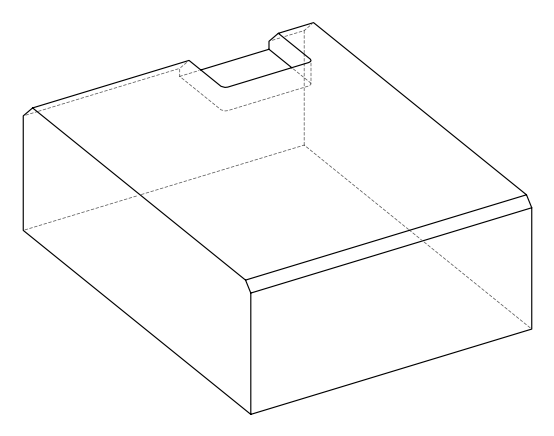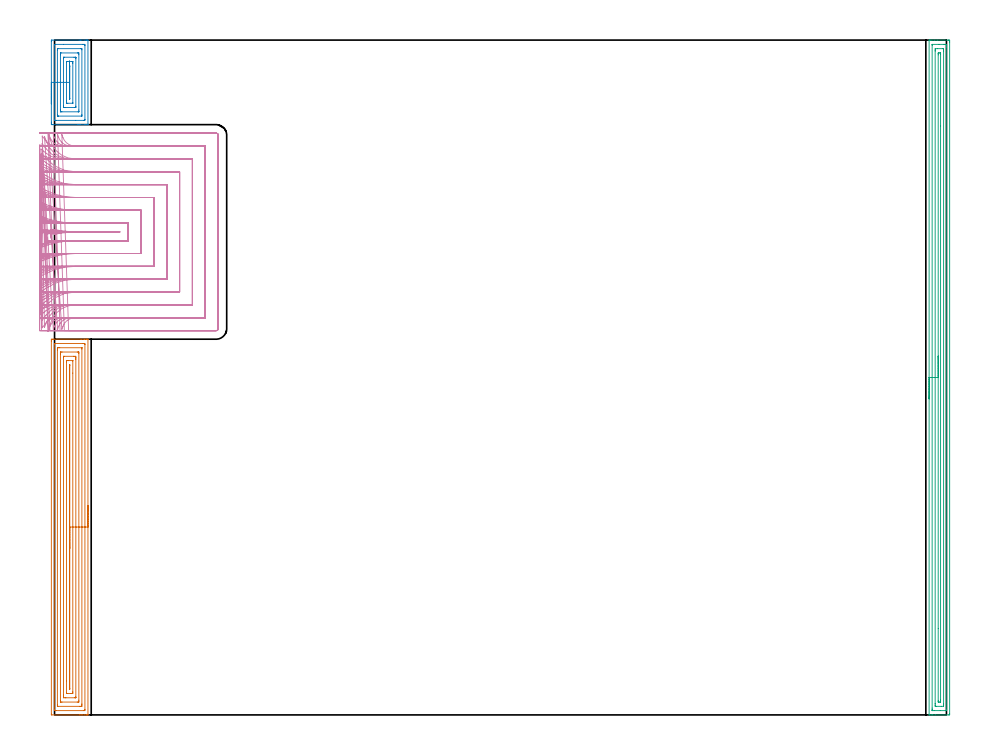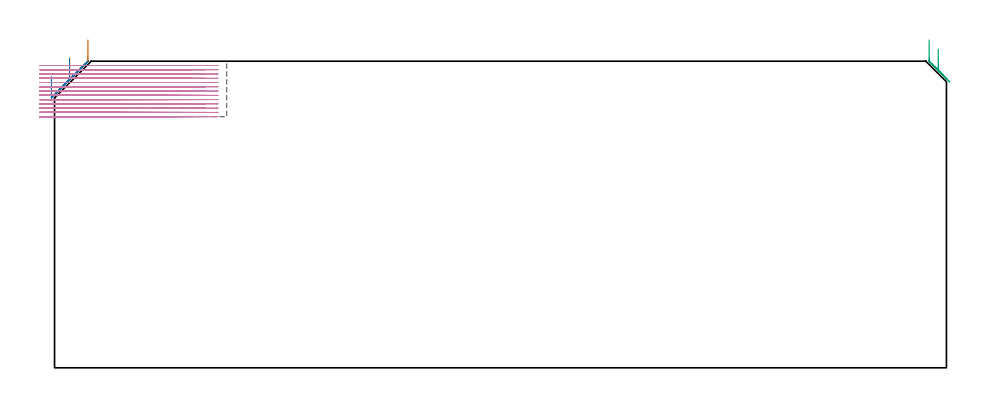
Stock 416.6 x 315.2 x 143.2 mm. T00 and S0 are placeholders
(PLAN: 4 operations, 1 tool changes, 79.7 min)
(1 AREA_MILL | FG_CHAMFER_SURFACE | UGT0205_001 | 10.01 min | 26758 mm3)
(2 AREA_MILL_1 | FG_CHAMFER_SURFACE_1 | UGT0205_001 | 2.4 min | 6878 mm3)
(3 AREA_MILL_2 | FG_CHAMFER_SURFACE_2 | UGT0205_001 | 10.29 min | 14513 mm3)
(4 MILL_SLOT | SLOT_PARTIAL_RECTANGULAR | NXT0201_009 | Follow Part, ap 2, ae 75% | 57.02 min | 206218 mm3)
(TOOL UGT0205_001 | Chamfer Mill 20 x 3 x 45 deg. | D20 FL50 Z2)
(TOOL NXT0201_009 | ENDMILL 8mm [2P460-0800-NA 1630] | D8 FL26 Z6)
(OP 1 AREA_MILL)
G17 G21 G94 G90
T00 M6
G54
G17 G0 G90 X15.6 Y97.75 S1061 M3
G43 Z153.2 H0
G94 G1 Y97.712 Z152.328 F250.
Y97.598 Z151.463
Y97.409 Z150.612
Y97.147 Z149.78
Y96.813 Z148.974
Y96.41 Z148.2
Y95.942 Z147.464
Y95.41 Z146.772
Y94.821 Z146.129
Y94.178 Z145.54
Y93.486 Z145.008
Y92.75 Z144.54
Y91.976 Z144.137
Y91.17 Z143.803
Y90.338 Z143.541
Y89.486 Z143.352
Y88.622 Z143.238
Y87.75 Z143.2
Y0.175
X15.597 Y0.01 Z143.188
X15.559 Y0.007 Z143.151
X15.167 Y0. Z142.767
X14.855 Z142.455
X14.159 Z141.754
X12.922 Z140.519
X12.382 Z139.976
X11.764 Z139.359
X-1.219 Y0.001 Z126.379
X-1.492 Y0.01 Z126.106
X-1.499 Y0.283 Z126.099
Y0.304
X-1.5 Y174.54 Z126.1
X-1.499 Y174.878 Z126.101
X-1.494 Y175.428 Z126.104
X-1.492 Y175.492 Z126.106
X-0.948 Y175.496 Z126.65
X-0.329 Y175.5 Z127.268
X12.382 Z139.976
X13.811 Z141.407
X14.159 Z141.754
X14.855 Z142.455
X15.168 Z142.767
X15.559 Y175.493 Z143.151
X15.597 Y175.49 Z143.188
X15.6 Y175.325 Z143.2
Y87.75
X14.186 Z141.786
X14.185 Y2.409 Z141.785
Y2.383
X14.159 Y2.01 Z141.759
X13.676 Y2.001 Z141.276
X0.829 Y2. Z128.429
X0.346 Y2.001 Z127.946
X-0.059 Y2.01 Z127.541
X-0.084 Y2.409 Z127.516
X-0.085 Y2.435 Z127.515
Y173.091
Y173.117
X-0.059 Y173.49 Z127.541
X0.424 Y173.499 Z128.024
X13.271 Y173.5 Z140.871
X13.754 Y173.499 Z141.354
X14.159 Y173.49 Z141.759
X14.184 Y173.091 Z141.784
X14.185 Y173.065 Z141.785
X14.186 Y87.75 Z141.786
X12.772 Z140.372
X12.771 Y5.09 Z140.371
X12.77 Y4.699 Z140.37
X12.767 Y4.196 Z140.367
X12.764 Y4.01 Z140.364
X12.574 Y4.003 Z140.174
X12.382 Y4.001 Z139.982
X11.688 Y4. Z139.288
X1.523 Y4.001 Z129.123
X1.393 Y4.004 Z128.993
X1.347 Y4.009 Z128.947
X1.334 Y4.013 Z128.934
X1.333 Y4.02 Z128.933
X1.33 Y4.066 Z128.93
X1.329 Y4.196 Z128.929
X1.328 Y4.588 Z128.928
X1.329 Y170.41 Z128.929
X1.33 Y170.801 Z128.93
X1.333 Y171.304 Z128.933
X1.336 Y171.49 Z128.936
X1.526 Y171.497 Z129.126
X1.718 Y171.499 Z129.318
X2.412 Y171.5 Z130.012
X12.577 Y171.499 Z140.177
X12.707 Y171.496 Z140.307
X12.753 Y171.491 Z140.353
X12.766 Y171.486 Z140.366
X12.767 Y171.48 Z140.367
X12.77 Y171.434 Z140.37
X12.771 Y171.304 Z140.371
Y170.912
X12.772 Y87.75 Z140.372
X11.357 Z138.957
Y6.877
X11.353 Y6.125 Z138.953
X11.351 Y6.021 Z138.951
X11.258 Y6.01 Z138.858
X11.041 Y6.005 Z138.641
X10.605 Y6. Z138.205
X3.479 Z131.079
X3.054 Y6.005 Z130.654
X2.841 Y6.01 Z130.441
X2.749 Y6.017 Z130.349
X2.748 Y6.088 Z130.348
X2.743 Y6.74 Z130.343
Y168.623
X2.747 Y169.375 Z130.347
X2.749 Y169.479 Z130.349
X2.842 Y169.49 Z130.442
X3.059 Y169.495 Z130.659
X3.495 Y169.5 Z131.095
X10.621 Z138.221
X11.046 Y169.495 Z138.646
X11.259 Y169.49 Z138.859
X11.351 Y169.483 Z138.951
X11.352 Y169.412 Z138.952
X11.357 Y168.76 Z138.957
Y87.75
X9.943 Z137.543
Y8.436
X9.942 Y8.208 Z137.542
X9.939 Y8.056 Z137.539
X9.936 Y8.009 Z137.536
X9.922 Y8.005 Z137.522
X9.881 Y8.002 Z137.481
X9.716 Y8. Z137.316
X9.488 Z137.088
X5.273 Z132.873
X5.045 Z132.645
X4.384 Y8.006 Z131.984
X4.171 Y8.01 Z131.771
X4.161 Y8.436 Z131.761
X4.158 Y8.664 Z131.758
X4.157 Y8.893 Z131.757
Y9.558
Y167.064
X4.158 Y167.292 Z131.758
X4.161 Y167.444 Z131.761
X4.164 Y167.491 Z131.764
X4.178 Y167.495 Z131.778
X4.219 Y167.498 Z131.819
X4.384 Y167.5 Z131.984
X4.612 Z132.212
X8.827 Z136.427
X9.055 Z136.655
X9.716 Y167.494 Z137.316
X9.929 Y167.49 Z137.529
X9.939 Y167.064 Z137.539
X9.942 Y166.836 Z137.542
X9.943 Y166.607 Z137.543
Y165.942
Y87.75
X8.529 Z136.129
Y10.752
X8.527 Y10.452 Z136.127
X8.524 Y10.155 Z136.124
X8.522 Y10.016 Z136.122
X8.381 Y10.007 Z135.981
X7.939 Y10.002 Z135.539
X7.499 Y10. Z135.099
X5.72 Y10.001 Z133.32
X5.592 Y10.007 Z133.192
X5.581 Y10.009 Z133.181
X5.578 Y10.019 Z133.178
X5.575 Y10.062 Z133.175
X5.572 Y10.151 Z133.172
X5.571 Y15.83 Z133.171
Y164.748
X5.573 Y165.048 Z133.173
X5.576 Y165.345 Z133.176
X5.578 Y165.484 Z133.178
X5.719 Y165.493 Z133.319
X6.161 Y165.498 Z133.761
X6.601 Y165.5 Z134.201
X8.379 Y165.499 Z135.979
X8.508 Y165.493 Z136.108
X8.519 Y165.491 Z136.119
X8.522 Y165.48 Z136.122
X8.525 Y165.438 Z136.125
X8.528 Y165.349 Z136.128
X8.529 Y159.661 Z136.129
Y87.75
X7.115 Z134.715
X7.114 Y12.239 Z134.714
X7.113 Y12.175 Z134.713
X7.11 Y12.109 Z134.71
X7.103 Y12.01 Z134.703
X7.05 Y12.005 Z134.65
X7.016 Z134.616
X6.998 Y12.009 Z134.598
X6.992 Y12.012 Z134.592
X6.99 Y12.044 Z134.59
X6.986 Y12.174 Z134.586
X6.985 Y12.239 Z134.585
X6.986 Y163.261 Z134.586
X6.987 Y163.325 Z134.587
X6.99 Y163.391 Z134.59
X6.997 Y163.49 Z134.597
X7.05 Y163.495 Z134.65
X7.084 Z134.684
X7.102 Y163.491 Z134.702
X7.108 Y163.487 Z134.708
X7.11 Y163.456 Z134.71
X7.114 Y163.326 Z134.714
X7.115 Y163.261 Z134.715
Y87.75
Y86.878 Z134.753
Y86.014 Z134.867
Y85.162 Z135.055
Y84.33 Z135.318
Y83.524 Z135.652
Y82.75 Z136.054
Y82.014 Z136.523
Y81.322 Z137.054
Y80.679 Z137.644
Y80.09 Z138.287
Y79.558 Z138.979
Y79.09 Z139.715
Y78.687 Z140.488
Y78.353 Z141.294
Y78.091 Z142.126
Y77.902 Z142.978
Y77.788 Z143.843
Y77.75 Z144.715
G0 Z153.2
M5
M2
(OP 2 AREA_MILL_1)
G17 G21 G94 G90
T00 M6
G54
G17 G0 G90 X-1.5 Y285.45 S1061 M3
G43 Z153.2 H0
Z136.1
G94 G1 Y285.488 Z135.228 F250.
Y285.602 Z134.364
Y285.791 Z133.512
Y286.053 Z132.68
Y286.387 Z131.874
Y286.79 Z131.1
Y287.258 Z130.364
Y287.79 Z129.672
Y288.379 Z129.029
Y289.022 Z128.44
Y289.714 Z127.909
Y290.45 Z127.44
Y291.224 Z127.037
Y292.03 Z126.703
Y292.862 Z126.441
Y293.713 Z126.252
Y294.578 Z126.138
Y295.45 Z126.1
Y314.612
X-1.496 Y314.953 Z126.102
X-1.491 Y315.19 Z126.106
X-1.25 Y315.2 Z126.347
X11.493 Z139.088
X12.097 Z139.695
X12.382 Z139.979
X14.159 Z141.754
X14.729 Z142.328
X15.048 Z142.647
X15.246 Z142.845
X15.567 Y315.192 Z143.159
X15.605 Y315.19 Z143.195
X15.6 Y315.061 Z143.2
Y275.84
X15.604 Y275.71 Z143.195
X15.567 Y275.708 Z143.159
X15.246 Y275.7 Z142.845
X14.729 Z142.328
X14.159 Z141.754
X12.097 Z139.695
X11.493 Z139.088
X10.907 Z138.502
X-0.948 Y275.701 Z126.649
X-1.175 Y275.703 Z126.422
X-1.491 Y275.707 Z126.106
X-1.494 Y275.741 Z126.104
X-1.499 Y276.288 Z126.101
X-1.5 Y276.842 Z126.1
Y295.45
X-0.086 Z127.514
X-0.085 Y312.829 Z127.515
X-0.084 Y312.854 Z127.516
X-0.059 Y313.19 Z127.541
X0.461 Y313.199 Z128.061
X4.236 Y313.2 Z131.836
X13.271 Z140.871
X13.791 Y313.198 Z141.391
X14.159 Y313.19 Z141.759
X14.184 Y312.829 Z141.784
X14.185 Y312.803 Z141.785
Y278.071
X14.184 Y278.046 Z141.784
X14.159 Y277.71 Z141.759
X13.639 Y277.702 Z141.239
X9.864 Y277.7 Z137.464
X0.829 Z128.429
X0.309 Y277.702 Z127.909
X-0.059 Y277.71 Z127.541
X-0.084 Y278.071 Z127.516
X-0.085 Y278.097 Z127.515
X-0.086 Y295.45 Z127.514
X1.328 Z128.928
Y310.546
X1.33 Y311.047 Z128.93
X1.332 Y311.144 Z128.932
X1.335 Y311.184 Z128.935
X1.413 Y311.191 Z129.013
X1.566 Y311.199 Z129.166
X12.229 Y311.2 Z139.829
X12.382 Y311.197 Z139.982
X12.534 Y311.19 Z140.134
X12.765 Y311.167 Z140.365
X12.767 Y311.047 Z140.367
X12.771 Y310.657 Z140.371
Y280.354
X12.77 Y279.853 Z140.37
X12.768 Y279.756 Z140.368
X12.765 Y279.716 Z140.365
X12.687 Y279.709 Z140.287
X12.534 Y279.701 Z140.134
X1.871 Y279.7 Z129.471
X1.718 Y279.703 Z129.318
X1.566 Y279.71 Z129.166
X1.335 Y279.732 Z128.935
X1.333 Y279.853 Z128.933
X1.329 Y280.243 Z128.929
X1.328 Y295.45 Z128.928
X2.743 Z130.343
Y308.373
X2.747 Y309.124 Z130.347
X2.749 Y309.176 Z130.349
X2.753 Y309.19 Z130.353
X2.774 Y309.192 Z130.374
X2.877 Y309.197 Z130.477
X3.083 Y309.199 Z130.683
X10.669 Y309.2 Z138.269
X11.043 Y309.197 Z138.643
X11.231 Y309.194 Z138.831
X11.323 Y309.19 Z138.923
X11.351 Y309.179 Z138.951
X11.357 Y308.373 Z138.957
Y282.527
X11.353 Y281.776 Z138.953
X11.35 Y281.725 Z138.95
X11.347 Y281.71 Z138.947
X11.326 Y281.708 Z138.926
X11.223 Y281.703 Z138.823
X11.017 Y281.701 Z138.617
X3.431 Y281.7 Z131.031
X3.057 Y281.703 Z130.657
X2.87 Y281.706 Z130.47
X2.777 Y281.71 Z130.377
X2.749 Y281.721 Z130.349
X2.743 Y282.527 Z130.343
Y295.45
X4.157 Z131.757
Y306.59
X4.158 Y306.817 Z131.758
X4.161 Y307.046 Z131.761
X4.164 Y307.188 Z131.764
X4.232 Y307.192 Z131.832
X4.384 Y307.196 Z131.984
X4.665 Y307.199 Z132.265
X9.108 Y307.2 Z136.708
X9.716 Y307.196 Z137.316
X9.918 Y307.192 Z137.518
X9.931 Y307.191 Z137.531
X9.936 Y307.17 Z137.536
X9.939 Y307.091 Z137.539
X9.942 Y306.97 Z137.542
X9.943 Y306.818 Z137.543
Y306.59
Y284.31
X9.942 Y284.083 Z137.542
X9.939 Y283.854 Z137.539
X9.936 Y283.712 Z137.536
X9.868 Y283.708 Z137.468
X9.716 Y283.704 Z137.316
X9.434 Y283.701 Z137.034
X4.992 Y283.7 Z132.592
X4.384 Y283.704 Z131.984
X4.182 Y283.708 Z131.782
X4.169 Y283.709 Z131.769
X4.164 Y283.73 Z131.764
X4.161 Y283.808 Z131.761
X4.158 Y283.93 Z131.758
X4.157 Y284.537 Z131.757
Y295.45
X5.571 Z133.171
X5.572 Y304.808 Z133.172
X5.574 Y305.104 Z133.174
X5.576 Y305.176 Z133.176
X5.577 Y305.187 Z133.177
X5.594 Y305.191 Z133.194
X5.64 Y305.196 Z133.24
X5.771 Y305.199 Z133.371
X7.939 Y305.2 Z135.539
X8.439 Y305.197 Z136.039
X8.511 Y305.191 Z136.111
X8.522 Y305.188 Z136.122
X8.524 Y305.166 Z136.124
X8.527 Y305.109 Z136.127
X8.528 Y304.808 Z136.128
X8.529 Y304.216 Z136.129
X8.528 Y286.092 Z136.128
X8.526 Y285.796 Z136.126
X8.524 Y285.724 Z136.124
X8.523 Y285.713 Z136.123
X8.506 Y285.709 Z136.106
X8.46 Y285.704 Z136.06
X8.329 Y285.701 Z135.929
X6.161 Y285.7 Z133.761
X5.661 Y285.703 Z133.261
X5.589 Y285.709 Z133.189
X5.578 Y285.712 Z133.178
X5.576 Y285.734 Z133.176
X5.573 Y285.791 Z133.173
X5.572 Y286.092 Z133.172
X5.571 Y286.684 Z133.171
Y295.45
X6.985 Z134.585
X6.986 Y303.09 Z134.586
X6.989 Y303.155 Z134.589
X6.992 Y303.189 Z134.592
X7.007 Y303.193 Z134.607
X7.05 Y303.194 Z134.65
X7.102 Y303.19 Z134.702
X7.11 Y303.09 Z134.71
X7.113 Y303.025 Z134.713
X7.114 Y302.961 Z134.714
Y287.811
X7.111 Y287.746 Z134.711
X7.108 Y287.711 Z134.708
X7.093 Y287.708 Z134.693
X7.05 Y287.706 Z134.65
X6.999 Y287.71 Z134.599
X6.99 Y287.81 Z134.59
X6.987 Y287.874 Z134.587
X6.986 Y287.939 Z134.586
X6.985 Y295.45 Z134.585
Y296.322 Z134.623
Y297.186 Z134.737
Y298.038 Z134.926
Y298.87 Z135.188
Y299.676 Z135.522
Y300.45 Z135.925
Y301.186 Z136.394
Y301.878 Z136.925
Y302.521 Z137.514
Y303.11 Z138.157
Y303.642 Z138.85
Y304.11 Z139.585
Y304.513 Z140.359
Y304.847 Z141.165
Y305.109 Z141.997
Y305.298 Z142.849
Y305.412 Z143.714
Y305.45 Z144.585
G0 Z153.2
M5
M2
(OP 3 AREA_MILL_2)
G17 G21 G94 G90
T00 M6
G54
G17 G0 G90 X408.5 Y147.6 S1061 M3
G43 Z153.2 H0
G94 G1 Y147.638 Z152.328 F250.
Y147.752 Z151.463
Y147.941 Z150.612
Y148.203 Z149.78
Y148.537 Z148.974
Y148.94 Z148.2
Y149.409 Z147.464
Y149.94 Z146.772
Y150.529 Z146.129
Y151.172 Z145.539
Y151.864 Z145.008
Y152.6 Z144.54
Y153.374 Z144.137
Y154.18 Z143.803
Y155.012 Z143.541
Y155.864 Z143.352
Y156.728 Z143.238
Y157.6 Z143.2
Y315.015
X408.502 Y315.19 Z143.189
X408.667 Y315.198 Z143.025
X408.839 Y315.2 Z142.861
X409.058 Z142.642
X409.787 Z141.908
X411.029 Z140.668
X412.422 Z139.274
X417.435 Z134.263
X417.692 Y315.197 Z134.006
X418.092 Y315.19 Z133.605
X418.097 Y314.979 Z133.602
X418.099 Y314.567 Z133.601
X418.1 Y314.152 Z133.6
X418.099 Y0.633 Z133.601
X418.097 Y0.221 Z133.602
X418.092 Y0.01 Z133.605
X417.692 Y0. Z134.006
X411.543 Z140.151
X410.151 Z141.545
X409.787 Z141.908
X408.839 Z142.861
X408.667 Y0.002 Z143.025
X408.502 Y0.01 Z143.189
X408.5 Y0.186 Z143.2
Y157.6
X409.914 Z141.786
X409.915 Y312.778 Z141.785
X409.919 Y313.16 Z141.781
X409.921 Y313.179 Z141.779
X409.931 Y313.19 Z141.769
X410.003 Y313.195 Z141.697
X410.113 Y313.199 Z141.587
X413.093 Y313.2 Z138.607
X415.521 Z136.179
X416.4 Z135.3
X416.606 Y313.198 Z135.094
X416.642 Y313.195 Z135.058
X416.676 Y313.191 Z135.024
X416.679 Y313.144 Z135.021
X416.684 Y312.91 Z135.016
X416.685 Y312.778 Z135.015
X416.686 Y312.014 Z135.014
X416.685 Y2.422 Z135.015
X416.681 Y2.04 Z135.019
X416.679 Y2.021 Z135.021
X416.669 Y2.01 Z135.031
X416.597 Y2.005 Z135.103
X416.487 Y2.001 Z135.213
X416.349 Y2. Z135.351
X413.714 Z137.986
X411.079 Z140.621
X410.2 Z141.5
X409.994 Y2.002 Z141.706
X409.958 Y2.005 Z141.742
X409.924 Y2.009 Z141.776
X409.921 Y2.056 Z141.779
X409.916 Y2.29 Z141.784
X409.915 Y2.422 Z141.785
X409.914 Y3.186 Z141.786
Y157.6
X411.328 Z140.372
X411.329 Y310.095 Z140.371
X411.33 Y310.313 Z140.37
X411.336 Y310.99 Z140.364
X411.344 Y311.193 Z140.356
X412.422 Y311.2 Z139.278
X414.851 Y311.199 Z136.849
X415.057 Y311.195 Z136.643
X415.257 Y311.19 Z136.443
X415.264 Y310.99 Z136.436
X415.268 Y310.774 Z136.432
X415.271 Y310.095 Z136.429
Y309.877
Y5.105
X415.27 Y4.887 Z136.43
X415.264 Y4.21 Z136.436
X415.256 Y4.007 Z136.444
X414.178 Y4. Z137.522
X411.749 Y4.001 Z139.951
X411.543 Y4.005 Z140.157
X411.343 Y4.01 Z140.357
X411.335 Y4.21 Z140.365
X411.332 Y4.426 Z140.368
X411.329 Y5.105 Z140.371
X411.328 Y5.323 Z140.372
Y157.6
X412.743 Z138.957
Y308.306
X412.746 Y308.87 Z138.954
X412.75 Y309.062 Z138.95
X412.758 Y309.19 Z138.942
X412.861 Y309.193 Z138.839
X413.3 Y309.2 Z138.4
X413.739 Y309.193 Z137.961
X413.842 Y309.19 Z137.858
X413.85 Y309.124 Z137.85
X413.852 Y309.048 Z137.848
X413.856 Y308.634 Z137.844
X413.857 Y275.065 Z137.843
Y6.894
X413.854 Y6.33 Z137.846
X413.85 Y6.137 Z137.85
X413.842 Y6.01 Z137.858
X413.739 Y6.007 Z137.961
X413.3 Y6. Z138.4
X412.861 Y6.007 Z138.839
X412.758 Y6.01 Z138.942
X412.75 Y6.076 Z138.95
X412.748 Y6.152 Z138.952
X412.744 Y6.566 Z138.956
X412.743 Y40.304 Z138.957
Y157.6
Y158.472 Z138.995
Y159.337 Z139.109
Y160.188 Z139.298
Y161.02 Z139.56
Y161.826 Z139.894
Y162.6 Z140.297
Y163.336 Z140.766
Y164.028 Z141.297
Y164.671 Z141.886
Y165.26 Z142.529
Y165.792 Z143.222
Y166.26 Z143.957
Y166.663 Z144.731
Y166.997 Z145.537
Y167.259 Z146.369
Y167.448 Z147.221
Y167.562 Z148.086
Y167.6 Z148.957
G0 Z153.2
M5
M2
(OP 4 MILL_SLOT)
G17 G21 G94 G90
T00 M6
G54
G17 G0 G90 X-6.878 Y224.694 S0 M3
G43 Z153.2 H1
Z141.208
G94 G1 X-4. Y225.542 F250.
G2 X-3.802 Y225.6 R48. F500.
G1 X0.044 Y226.697
G3 X9.569 Y225.7 R46.
G1 X30.4
Y225.5
X9.569
G3 X0.044 Y224.503 R46.
X0.044 Y226.697 R4.
G1 X-3.802 Y225.6
G2 X-4. Y225.658 R48.
G1 X-6.878 Y226.506 F250.
X-6.839 Y218.279
X-4. Y219.248
G2 X9.569 Y221.5 R42. F500.
G1 X34.4
Y229.7
X9.569
G2 X-4. Y231.952 R42.
G1 X-6.839 Y232.922 F250.
X-6.779 Y211.714
X-4. Y212.845
G2 X9.569 Y215.5 R36. F500.
G1 X40.4
Y235.7
X9.569
G2 X-4. Y238.355 R36.
G1 X-6.779 Y239.486 F250.
X-6.676 Y204.899
X-4. Y206.256
G2 X9.569 Y209.5 R30. F500.
G1 X46.4
Y241.7
X9.569
G2 X-4. Y244.944 R30.
G1 X-6.676 Y246.301 F250.
X-6.475 Y197.6
X-4. Y199.296
G2 X9.569 Y203.5 R24. F500.
G1 X52.4
Y247.7
X9.569
G2 X-4. Y251.904 R24.
G1 X-6.474 Y253.6 F250.
X-5.971 Y189.066
X-4. Y191.328
G2 X9.569 Y197.5 R18. F500.
G1 X58.4
Y253.7
X9.569
G2 X-4. Y259.873 R18.
G1 X-5.971 Y262.134 F250.
X-2.797 Y179.194 F500.
X-2.142 Y182.122 F250.
G2 X9.569 Y191.5 R12. F500.
G1 X64.4
Y259.7
X9.569
G2 X-2.141 Y269.08 R12.
G1 X-2.796 Y272.007 F250.
X3.412 Y180.085 F500.
X3.912 Y181.499 F250.
G2 X9.569 Y185.5 R6. F500.
G1 X70.4
Y265.7
X9.569
G2 X3.912 Y269.701 R6.
G1 X3.412 Y271.116 F250.
X6.569 Y179.5 F500.
X9.569 F250.
X75.5 F500.
G3 X76.4 Y180.4 R0.9
G1 Y270.8
G3 X75.5 Y271.7 R0.9
G1 X9.569
X6.569 F250.
G0 Z153.2
X-6.884 Y219.047
Z139.215
G1 X-4. Y219.873
G2 X-1.121 Y220.59 R42. F500.
G1 X-1.949 Y224.503
G3 X-1.949 Y226.697 R4.
X7.576 Y225.7 R46.
G1 X30.4
Y225.5
X7.575
G3 X-1.949 Y224.503 R46.
G1 X-1.121 Y220.59
G2 X7.575 Y221.5 R42.
G1 X34.4
Y229.7
X7.576
G2 X-4. Y231.327 R42.
G1 X-6.884 Y232.154 F250.
X-6.841 Y212.624
X-4. Y213.588
G2 X7.575 Y215.5 R36. F500.
G1 X40.4
Y235.7
X7.576
G2 X-4. Y237.612 R36.
G1 X-6.841 Y238.577 F250.
X-6.768 Y206.019
X-4. Y207.177
G2 X7.575 Y209.5 R30. F500.
G1 X46.4
Y241.7
X7.576
G2 X-4. Y244.023 R30.
G1 X-6.768 Y245.181 F250.
X-6.628 Y199.077
X-4. Y200.524
G2 X7.575 Y203.5 R24. F500.
G1 X52.4
Y247.7
X7.576
G2 X-4. Y250.676 R24.
G1 X-6.628 Y252.123 F250.
X-6.297 Y191.355
X-4. Y193.285
G2 X7.575 Y197.5 R18. F500.
G1 X58.4
Y253.7
X7.576
G2 X-4. Y257.916 R18.
G1 X-6.297 Y259.846 F250.
X-4.702 Y181.008
X-3.625 Y183.808
G2 X7.575 Y191.5 R12. F500.
G1 X64.4
Y259.7
X7.576
G2 X-3.624 Y267.393 R12.
G1 X-4.701 Y270.194 F250.
X1.418 Y180.085 F500.
X1.918 Y181.499 F250.
G2 X7.575 Y185.5 R6. F500.
G1 X70.4
Y265.7
X7.576
G2 X1.919 Y269.702 R6.
G1 X1.419 Y271.116 F250.
X4.575 Y179.5 F500.
X7.575 F250.
X75.5 F500.
G3 X76.4 Y180.4 R0.9
G1 Y270.8
G3 X75.5 Y271.7 R0.9
G1 X7.576
X4.576 F250.
G0 Z153.2
X-6.921 Y219.708
Z137.223
G1 X-4. Y220.392
G2 X-3.113 Y220.59 R42. F500.
G1 X-3.941 Y224.503
G3 X-3.941 Y226.697 R4.
X5.583 Y225.7 R46.
G1 X30.4
Y225.5
X5.583
G3 X-3.941 Y224.503 R46.
G1 X-3.113 Y220.59
G2 X5.583 Y221.5 R42.
G1 X34.4
Y229.7
X5.583
G2 X-4. Y230.808 R42.
G1 X-6.921 Y231.493 F250.
X-6.892 Y213.403
X-4. Y214.201
G2 X5.583 Y215.5 R36. F500.
G1 X40.4
Y235.7
X5.583
G2 X-4. Y236.999 R36.
G1 X-6.892 Y237.798 F250.
X-6.843 Y206.97
X-4. Y207.928
G2 X5.583 Y209.5 R30. F500.
G1 X46.4
Y241.7
X5.583
G2 X-4. Y243.272 R30.
G1 X-6.843 Y244.23 F250.
X-6.75 Y200.306
X-4. Y201.504
G2 X5.583 Y203.5 R24. F500.
G1 X52.4
Y247.7
X5.583
G2 X-4. Y249.696 R24.
G1 X-6.75 Y250.894 F250.
X-6.54 Y193.14
X-4. Y194.737
G2 X5.583 Y197.5 R18. F500.
G1 X58.4
Y253.7
X5.583
G2 X-4. Y256.463 R18.
G1 X-6.539 Y258.061 F250.
X-5.806 Y184.327
X-4. Y186.723
G2 X5.583 Y191.5 R12. F500.
G1 X64.4
Y259.7
X5.583
G2 X-4. Y264.478 R12.
G1 X-5.805 Y266.874 F250.
X-0.574 Y180.086 F500.
X-0.074 Y181.501 F250.
G2 X5.583 Y185.5 R6. F500.
G1 X70.4
Y265.7
X5.583
G2 X-0.073 Y269.7 R6.
G1 X-0.573 Y271.114 F250.
X2.583 Y179.5 F500.
X5.583 F250.
X75.5 F500.
G3 X76.4 Y180.4 R0.9
G1 Y270.8
G3 X75.5 Y271.7 R0.9
G1 X5.583
X2.583 F250.
G0 Z153.2
X-6.959 Y226.826
Z135.231
G1 X-4. Y226.331
G3 X3.59 Y225.7 R46. F500.
G1 X30.4
Y225.5
X3.587
G3 X-4. Y224.87 R46.
G1 Y220.809
G2 X3.587 Y221.5 R42.
G1 X34.4
Y229.7
X3.59
G2 X-4. Y230.392 R42.
G1 X-6.951 Y230.934 F250.
X-6.933 Y214.059
X-4. Y214.691
G2 X3.587 Y215.5 R36. F500.
G1 X40.4
Y235.7
X3.59
G2 X-4. Y236.509 R36.
G1 X-6.933 Y237.142 F250.
X-6.902 Y207.766
X-4. Y208.525
G2 X3.587 Y209.5 R30. F500.
G1 X46.4
Y241.7
X3.59
G2 X-4. Y242.676 R30.
G1 X-6.902 Y243.435 F250.
X-6.846 Y201.321
X-4. Y202.269
G2 X3.587 Y203.5 R24. F500.
G1 X52.4
Y247.7
X3.59
G2 X-4. Y248.932 R24.
G1 X-6.846 Y249.881 F250.
X-6.72 Y194.558
X-4. Y195.823
G2 X3.587 Y197.5 R18. F500.
G1 X58.4
Y253.7
X3.59
G2 X-4. Y255.378 R18.
G1 X-6.72 Y256.643 F250.
X-6.324 Y186.901
X-4. Y188.797
G2 X3.587 Y191.5 R12. F500.
G1 X64.4
Y259.7
X3.59
G2 X-4. Y262.405 R12.
G1 X-6.324 Y264.303 F250.
X-3.115 Y179.214 F500.
X-1.889 Y181.952 F250.
G2 X3.587 Y185.5 R6. F500.
G1 X70.4
Y265.7
X3.59
G2 X-1.886 Y269.248 R6.
G1 X-3.112 Y271.986 F250.
X0.587 Y179.5 F500.
X3.587 F250.
X75.5 F500.
G3 X76.4 Y180.4 R0.9
G1 Y270.8
G3 X75.5 Y271.7 R0.9
G1 X3.59
X0.59 F250.
G0 Z153.2
X-6.983 Y226.268
Z133.238
G1 X-4. Y225.953
G3 X0.82 Y225.7 R46. F500.
G1 X30.4
Y225.5
X0.822
G3 X-4. Y225.247 R46.
G1 Y221.222
G2 X0.822 Y221.5 R42.
G1 X34.4
Y229.7
X0.82
G2 X-4. Y229.977 R42.
G1 X-6.98 Y230.322 F250.
X-6.973 Y214.774
X-4. Y215.176
G2 X0.822 Y215.5 R36. F500.
G1 X40.4
Y235.7
X0.82
G2 X-4. Y236.024 R36.
G1 X-6.973 Y236.426 F250.
X-6.961 Y208.628
X-4. Y209.11
G2 X0.822 Y209.5 R30. F500.
G1 X46.4
Y241.7
X0.82
G2 X-4. Y242.09 R30.
G1 X-6.961 Y242.572 F250.
X-6.939 Y202.408
X-4. Y203.011
G2 X0.822 Y203.5 R24. F500.
G1 X52.4
Y247.7
X0.82
G2 X-4. Y248.189 R24.
G1 X-6.939 Y248.791 F250.
X-6.89 Y196.038
X-4. Y196.842
G2 X0.822 Y197.5 R18. F500.
G1 X58.4
Y253.7
X0.82
G2 X-4. Y254.357 R18.
G1 X-6.89 Y255.161 F250.
X-6.747 Y189.283
X-4. Y190.488
G2 X0.822 Y191.5 R12. F500.
G1 X64.4
Y259.7
X0.82
G2 X-4. Y260.711 R12.
G1 X-6.747 Y261.915 F250.
X-5.755 Y180.821
X-3.911 Y183.187
G2 X0.822 Y185.5 R6. F500.
G1 X70.4
Y265.7
X0.82
G2 X-3.911 Y268.01 R6.
G1 X-5.756 Y270.376 F250.
X-2.178 Y179.5 F500.
X0.822 F250.
X75.5 F500.
G3 X76.4 Y180.4 R0.9
G1 Y270.8
G3 X75.5 Y271.7 R0.9
G1 X0.82
X-2.18 F250.
G0 Z153.2
X-6.999 Y225.766
Z131.246
G1 X-4. Y225.708
G3 X-3.122 Y225.7 R46. F500.
G1 X30.4
Y225.5
X-3.123
G3 X-4. Y225.492 R46.
G1 Y221.491
G2 X-3.123 Y221.5 R42.
G1 X34.4
Y229.7
X-3.122
G2 X-4. Y229.709 R42.
G1 X-6.999 Y229.772 F250.
Y215.416
X-4. Y215.489
G2 X-3.123 Y215.5 R36. F500.
G1 X40.4
Y235.7
X-3.122
G2 X-4. Y235.711 R36.
G1 X-6.999 Y235.784 F250.
Y209.399
X-4. Y209.487
G2 X-3.123 Y209.5 R30. F500.
G1 X46.4
Y241.7
X-3.122
G2 X-4. Y241.713 R30.
G1 X-6.999 Y241.801 F250.
X-6.998 Y203.374
X-4. Y203.484
G2 X-3.123 Y203.5 R24. F500.
G1 X52.4
Y247.7
X-3.122
G2 X-4. Y247.716 R24.
G1 X-6.998 Y247.826 F250.
X-6.996 Y197.332
X-4. Y197.479
G2 X-3.123 Y197.5 R18. F500.
G1 X58.4
Y253.7
X-3.122
G2 X-4. Y253.721 R18.
G1 X-6.996 Y253.868 F250.
X-6.992 Y191.249
X-4. Y191.468
G2 X-3.123 Y191.5 R12. F500.
G1 X64.4
Y259.7
X-3.122
G2 X-4. Y259.732 R12.
G1 X-6.992 Y259.952 F250.
X-6.968 Y184.997
X-4. Y185.435
G2 X-3.123 Y185.5 R6. F500.
G1 X70.4
Y265.7
X-3.122
G2 X-4. Y265.765 R6.
G1 X-6.968 Y266.204 F250.
X-6.123 Y179.5
X-3.123
X75.5 F500.
G3 X76.4 Y180.4 R0.9
G1 Y270.8
G3 X75.5 Y271.7 R0.9
G1 X-3.122
X-6.122 F250.
G0 X-7. Y225.702 Z129.254
G1 X-4. Y225.7
X30.4 F500.
Y225.5
X-4.
Y221.5
X34.4
Y229.7
X-4.
X-7. Y229.702 F250.
Y215.498
X-4. Y215.5
X40.4 F500.
Y235.7
X-4.
X-7. Y235.702 F250.
Y209.497
X-4. Y209.5
X46.4 F500.
Y241.7
X-4.
X-7. Y241.703 F250.
Y203.497
X-4. Y203.5
X52.4 F500.
Y247.7
X-4.
X-7. Y247.703 F250.
Y197.496
X-4. Y197.5
X58.4 F500.
Y253.7
X-4.
X-7. Y253.704 F250.
Y191.493
X-4. Y191.5
X64.4 F500.
Y259.7
X-4.
X-7. Y259.707 F250.
Y185.487
X-4. Y185.5
X70.4 F500.
Y265.7
X-4.
X-7. Y265.713 F250.
X-6.974 Y179.5
X-3.974
X75.5 F500.
G3 X76.4 Y180.4 R0.9
G1 Y270.8
G3 X75.5 Y271.7 R0.9
G1 X-3.974
X-6.974 F250.
G0 X-7. Y225.7 Z127.261
G1 X-4.
X30.4 F500.
Y225.5
X-4.
Y221.5
X34.4
Y229.7
X-4.
X-7. F250.
Y215.5
X-4.
X40.4 F500.
Y235.7
X-4.
X-7. F250.
Y209.5
X-4.
X46.4 F500.
Y241.7
X-4.
X-7. F250.
Y203.5
X-4.
X52.4 F500.
Y247.7
X-4.
X-7. F250.
Y197.5
X-4.
X58.4 F500.
Y253.7
X-4.
X-7. F250.
Y191.5
X-4.
X64.4 F500.
Y259.7
X-4.
X-7. F250.
Y185.5
X-4.
X70.4 F500.
Y265.7
X-4.
X-7. F250.
Y179.5
X-4.
X75.5 F500.
G3 X76.4 Y180.4 R0.9
G1 Y270.8
G3 X75.5 Y271.7 R0.9
G1 X-4.
X-7. F250.
G0 Y225.7 Z125.269
G1 X-4.
X30.4 F500.
Y225.5
X-4.
Y221.5
X34.4
Y229.7
X-4.
X-7. F250.
Y215.5
X-4.
X40.4 F500.
Y235.7
X-4.
X-7. F250.
Y209.5
X-4.
X46.4 F500.
Y241.7
X-4.
X-7. F250.
Y203.5
X-4.
X52.4 F500.
Y247.7
X-4.
X-7. F250.
Y197.5
X-4.
X58.4 F500.
Y253.7
X-4.
X-7. F250.
Y191.5
X-4.
X64.4 F500.
Y259.7
X-4.
X-7. F250.
Y185.5
X-4.
X70.4 F500.
Y265.7
X-4.
X-7. F250.
Y179.5
X-4.
X75.5 F500.
G3 X76.4 Y180.4 R0.9
G1 Y270.8
G3 X75.5 Y271.7 R0.9
G1 X-4.
X-7. F250.
G0 Y225.7 Z123.277
G1 X-4.
X30.4 F500.
Y225.5
X-4.
Y221.5
X34.4
Y229.7
X-4.
X-7. F250.
Y215.5
X-4.
X40.4 F500.
Y235.7
X-4.
X-7. F250.
Y209.5
X-4.
X46.4 F500.
Y241.7
X-4.
X-7. F250.
Y203.5
X-4.
X52.4 F500.
Y247.7
X-4.
X-7. F250.
Y197.5
X-4.
X58.4 F500.
Y253.7
X-4.
X-7. F250.
Y191.5
X-4.
X64.4 F500.
Y259.7
X-4.
X-7. F250.
Y185.5
X-4.
X70.4 F500.
Y265.7
X-4.
X-7. F250.
Y179.5
X-4.
X75.5 F500.
G3 X76.4 Y180.4 R0.9
G1 Y270.8
G3 X75.5 Y271.7 R0.9
G1 X-4.
X-7. F250.
G0 Y225.7 Z121.285
G1 X-4.
X30.4 F500.
Y225.5
X-4.
Y221.5
X34.4
Y229.7
X-4.
X-7. F250.
Y215.5
X-4.
X40.4 F500.
Y235.7
X-4.
X-7. F250.
Y209.5
X-4.
X46.4 F500.
Y241.7
X-4.
X-7. F250.
Y203.5
X-4.
X52.4 F500.
Y247.7
X-4.
X-7. F250.
Y197.5
X-4.
X58.4 F500.
Y253.7
X-4.
X-7. F250.
Y191.5
X-4.
X64.4 F500.
Y259.7
X-4.
X-7. F250.
Y185.5
X-4.
X70.4 F500.
Y265.7
X-4.
X-7. F250.
Y179.5
X-4.
X75.5 F500.
G3 X76.4 Y180.4 R0.9
G1 Y270.8
G3 X75.5 Y271.7 R0.9
G1 X-4.
X-7. F250.
G0 Y225.7 Z119.292
G1 X-4.
X30.4 F500.
Y225.5
X-4.
Y221.5
X34.4
Y229.7
X-4.
X-7. F250.
Y215.5
X-4.
X40.4 F500.
Y235.7
X-4.
X-7. F250.
Y209.5
X-4.
X46.4 F500.
Y241.7
X-4.
X-7. F250.
Y203.5
X-4.
X52.4 F500.
Y247.7
X-4.
X-7. F250.
Y197.5
X-4.
X58.4 F500.
Y253.7
X-4.
X-7. F250.
Y191.5
X-4.
X64.4 F500.
Y259.7
X-4.
X-7. F250.
Y185.5
X-4.
X70.4 F500.
Y265.7
X-4.
X-7. F250.
Y179.5
X-4.
X75.5 F500.
G3 X76.4 Y180.4 R0.9
G1 Y270.8
G3 X75.5 Y271.7 R0.9
G1 X-4.
X-7. F250.
G0 Y225.7 Z117.3
G1 X-4.
X30.4 F500.
Y225.5
X-4.
Y221.5
X34.4
Y229.7
X-4.
X-7. F250.
Y215.5
X-4.
X40.4 F500.
Y235.7
X-4.
X-7. F250.
Y209.5
X-4.
X46.4 F500.
Y241.7
X-4.
X-7. F250.
Y203.5
X-4.
X52.4 F500.
Y247.7
X-4.
X-7. F250.
Y197.5
X-4.
X58.4 F500.
Y253.7
X-4.
X-7. F250.
Y191.5
X-4.
X64.4 F500.
Y259.7
X-4.
X-7. F250.
Y185.5
X-4.
X70.4 F500.
Y265.7
X-4.
X-7. F250.
Y179.5
X-4.
X75.5 F500.
G3 X76.4 Y180.4 R0.9
G1 Y270.8
G3 X75.5 Y271.7 R0.9
G1 X-4.
X-7. F250.
G0 Z153.2
M5
M2
